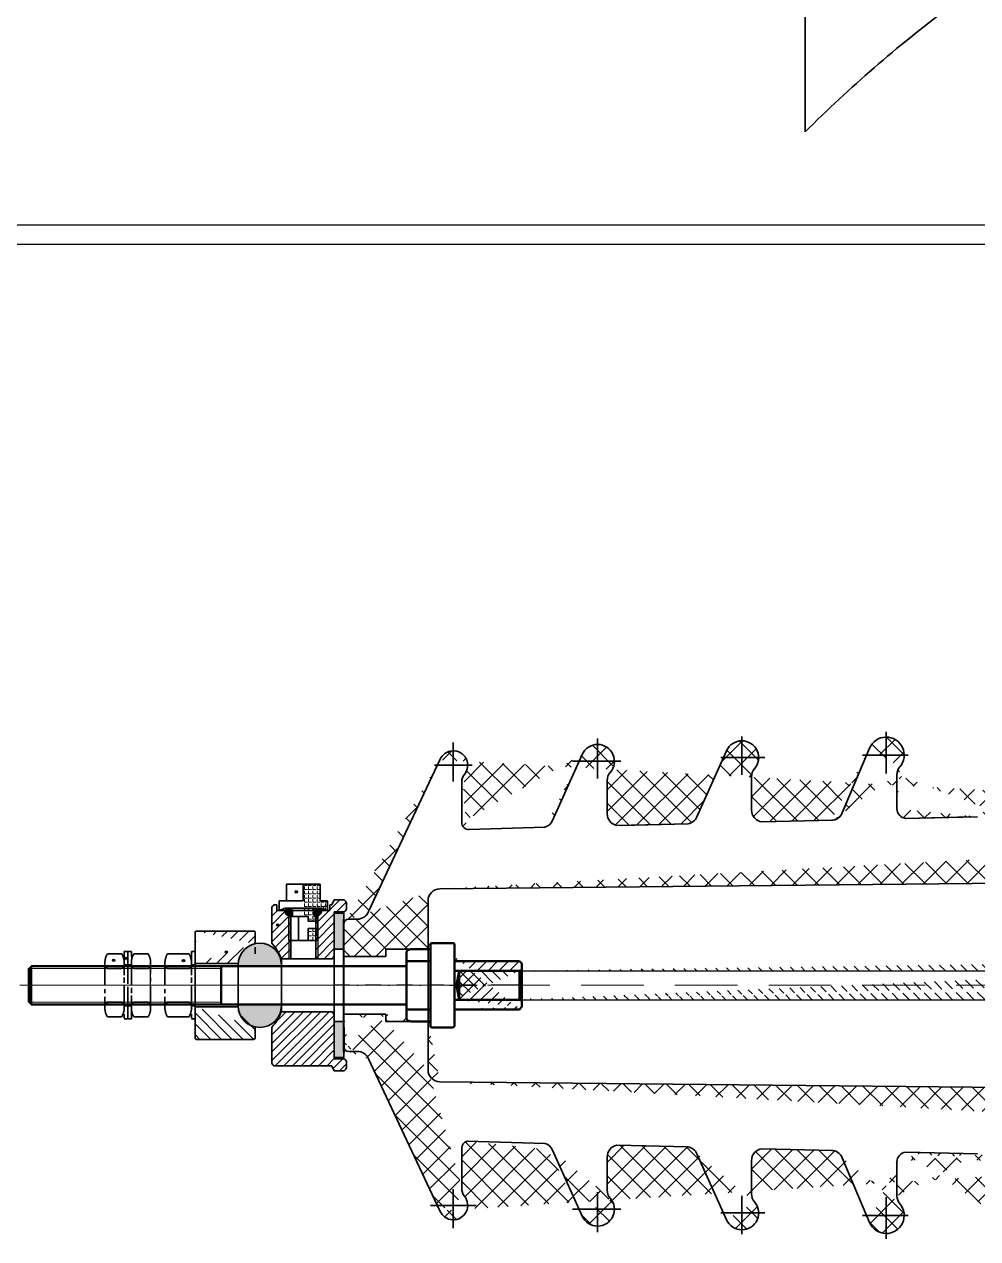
# Model space of a CAD drawing. Header units: millimetres. Extents: x 36873 to 51119, y -3533 to 6541.
# Drawn here: x 39664 to 40061, y -75 to 430 of the extents above; entities that cross this region are included whole.
import ezdxf

# ---------------------------------------------------------------- set-up
doc = ezdxf.new("R2010")
doc.units = ezdxf.units.MM
doc.header["$LTSCALE"] = 13
for name, pattern in [('ACAD_ISO10W100', [18, 12, -3, 0, -3]), ('CENTER', [50.800000000000004, 31.75, -6.35, 6.35, -6.35]), ('CENTER2', [1.125, 0.75, -0.125, 0.125, -0.125]), ('DASHDOT', [1, 0.5, -0.25, 0, -0.25]), ('EB_DASHDOT', [39, 30, -3, 3, -3]), ('JIS_02_2.0', [3, 2, -1])]:
    doc.linetypes.add(name, pattern=pattern)
doc.layers.get('0').update_dxf_attribs({"color": 1, "linetype": 'CENTER'})
for name, color, linetype, lineweight in [('CAXA0', 7, 'Continuous', 70), ('CAXA1', 1, 'EB_DASHDOT', 25), ('标注、文本', 3, 'Continuous', 25), ('轮廓线', 7, 'Continuous', 35)]:
    doc.layers.add(name, color=color, linetype=linetype, lineweight=lineweight)
doc.layers.add('细实线', color=2, linetype='Continuous')
pattern_1 = [(360, (-962.6897882939957, -4.914620819188713), (4.276973004549022e-16, 1.74625), [1.27, -0.47625]), (90, (-962.6897882939957, -4.914620819188713), (-1.74625, 5.346207427230185e-16), [1.27, -0.47625])]

# ---------------------------------------------------------------- blocks, each defined once
blk = doc.blocks.new('A$Cd29922e4')
h = blk.add_hatch()
h.set_pattern_fill('ANSI37', color=256, scale=2, angle=180, style=0)
h.set_pattern_definition([(135, (372.8419610083802, -528.7037173170247), (4.490128060534576, 4.490128060534577), []), (44.99999999999999, (372.8419610083802, -528.7037173170247), (4.490128060534577, -4.490128060534576), [])])
edge = h.paths.add_edge_path()
edge.add_arc((108.9999999993306, 66.99999999950523), 3.000000000495675, 360, 90, ccw=False)
edge.add_line((111.9999999998254, 45.00000000000728), (111.9999999998254, 66.99999941550777))
edge.add_line((111.9999999998254, 45.00000000000728), (-368.1030708770049, 40.1009676107933))
edge.add_line((89.08333333316114, 65.11807300402143), (90.83834589602338, 67.7638539920008))
edge.add_arc((95.00501256274583, 64.9999999998472), 5.000000000160123, 90.00000000046379, 146.4426902365544, ccw=False)
edge.add_line((95.00501256270945, 70.00000000000728), (108.9999999995343, 70.00000000000728))
edge.add_arc((86.99999999982538, 66.50000000000728), 2.500000000000902, 231.3178277013438, 326.44269805556496, ccw=False)
edge.add_line((80.56249999982538, 68.4515618745063), (85.43749999982538, 64.54843812550826))
edge.add_arc((78.99999999982538, 66.5), 2.500000000000293, 51.31780691419817, 133.6901342143469, ccw=False)
edge.add_line((77.43749999982538, 68.4515618745063), (72.56249947501055, 64.5484377053217))
edge.add_arc((70.99999999982538, 66.50000000000728), 2.500000000000998, 231.3178155774696, 308.6821696936479, ccw=False)
edge.add_line((64.56249999982538, 68.4515618745063), (69.43749999982538, 64.54843812550826))
edge.add_arc((62.99999999982538, 66.5), 2.500000000000068, 51.3178045228546, 128.6822006270677, ccw=False)
edge.add_line((61.43749999982538, 68.4515618745063), (56.56249999982538, 64.54843812550826))
edge.add_arc((54.99999999982538, 66.50000000000728), 2.50000000000118, 231.3177987671374, 308.68217819373933, ccw=False)
edge.add_line((53.43749999982538, 64.54843812550826), (48.56249999982538, 68.4515618745063))
edge.add_arc((46.99999999982538, 66.5), 2.499999999999596, 51.317827187464616, 128.6821923788103, ccw=False)
edge.add_line((45.43749999982538, 68.4515618745063), (40.56249999982538, 64.54843812550826))
edge.add_arc((38.99999999982538, 66.50000000000728), 2.49999999999991, 224.760279210827, 308.68217229866116, ccw=False)
edge.add_line((-8.000000000174623, 69.00000000000728), (31.33333333306655, 69.00000000000728))
edge.add_arc((31.33333333298651, 64.999999999578), 4.00000000042337, 44.76027010717269, 89.99999999874291, ccw=False)
edge.add_line((34.17357001951314, 67.81656804737577), (37.22485207083082, 64.73964497041743))
edge.add_line((-8.000000000174623, 81.45205632918078), (-8.000000000349246, 69))
edge.add_line((-8.000000000174623, 81.45205632918078), (-8.000000000174623, 86))
edge.add_line((-8.000000000174623, 91.99999999990541), (-8.000000000174623, 86))
edge.add_arc((-11.00000000026921, 91.99999999990541), 3.000000000095042, 360, 89.99999999999568, ccw=False)
edge.add_line((-29.00000000009459, 95), (-11.00000000023283, 95))
edge.add_arc((-29.00000000003638, 89.99999999986903), 5.000000000136851, 90, 167.8208770892667, ccw=False)
edge.add_line((-37.14853149677947, 72.94515681214398), (-33.8874641534203, 91.05484318763774))
edge.add_arc((-42.17972236836067, 74.17805608685012), 5.180050405943753, 271.58994424853506, 346.23093284008587, ccw=False)
edge.add_line((-113.0000000003783, 69.00000000000728), (-42.03599564990145, 69.00000000000728))
edge.add_arc((-113.0000000003783, 73.99999999979627), 4.999999999791271, 180.0000000000026, 270.0000000000026, ccw=False)
edge.add_line((-118.0000000001819, 89.37598063427868), (-118.0000000001746, 73.99999999988358))
edge.add_arc((-113.0000515575884, 89.37598063427868), 4.999948442593222, 139.4638227851925, 180.0000000000026, ccw=False)
edge.add_line((-139.7957468163877, 73.20267940871418), (-129.4446158590144, 100.3323683682029))
edge.add_arc((-122.5000000001746, 97.50000000000728), 7.500000000000067, 319.4642321098128, 157.8118607061672, ccw=False)
edge.add_line((-144.5504516776273, 70.09248675586423), (-174.3833864194457, 69.41541533952113))
edge.add_arc((-174.0000000004366, 73.39699980448495), 3.99999999973702, 179.9999999984106, 264.4999509443993, ccw=False)
edge.add_arc((-144.425490721711, 75.09092498729296), 4.999999999393671, 271.4320961854412, 337.81186070601115, ccw=False)
edge.add_line((-178.0000000001746, 87.5592156095081), (-178.0000000001746, 73.39699980459409))
edge.add_arc((-182.5000000001746, 95.68325000000186), 7.499999999999829, 319.46421187198115, 157.167756107877, ccw=False)
edge.add_arc((-173.0000210687285, 87.55921937546373), 4.999978931444957, 139.4640446053953, 180, ccw=False)
edge.add_line((-200.7463914262626, 71.67327528136957), (-189.412336949259, 98.59350736015767))
edge.add_arc((-205.3546160597471, 73.61344685531367), 5.000000000862137, 271.4320961931809, 337.1677561058844, ccw=False)
edge.add_line((-204.6906272462074, 68.65773431885464), (-234.1387565033874, 67.92153108742787))
edge.add_arc((-233.5000000006548, 72.88056225544278), 4.999999999515637, 179.9999999952606, 262.6603321712033, ccw=False)
edge.add_line((-238.5000000001746, 86.7167356548598), (-238.5000000001746, 72.88056225585751))
edge.add_arc((-233.4999466828594, 86.71672591484094), 5.000053317320408, 138.5907726241326, 180.0000000000052, ccw=False)
edge.add_arc((-242.5000000001746, 94.65400000000227), 7.000000000000072, 318.5903406056826, 155.852479386405, ccw=False)
edge.add_line((-261.2114113476127, 70.02827799017541), (-248.8874663835741, 97.51761191520927))
edge.add_arc((-265.7738873355047, 72.07371507222706), 4.999999999672008, 280.2038601967376, 335.8524793876146, ccw=False)
edge.add_line((-264.8881090195428, 67.15279727451707), (-294.5434949079281, 66.46141262730816))
edge.add_arc((-293.5000000004366, 71.35131225566147), 4.999999999733157, 179.9999999987103, 257.9538798664129, ccw=False)
edge.add_line((-298.5000000001746, 85.1875071869581), (-298.5000000001746, 71.35131225577788))
edge.add_arc((-293.5000569417025, 85.18751758877625), 4.999943058478721, 138.589956319164, 180.0000000000052, ccw=False)
edge.add_arc((-302.5000000001746, 93.12475000000268), 7.000000000000118, 318.5904177113951, 155.8524756330329, ccw=False)
edge.add_line((-324.4873537145468, 65.71281615714543), (-356.8035870767344, 64.86056578402349))
edge.add_arc((-325.7738873356284, 70.54446507238026), 4.999999999830101, 284.9103125016581, 335.85247938770726, ccw=False)
edge.add_line((-321.2114113475764, 68.49902799026313), (-308.8874663835741, 95.98836191520968))
edge.add_arc((-355.9999999999491, 67.75093735379778), 3.00000000022367, 180.0000000018021, 254.4628957389213, ccw=False)
edge.add_line((-359.0000000001746, 84.51786380726844), (-359.0000000001673, 67.7509373537032))
edge.add_arc((-353.9999548372944, 84.51786380726844), 5.000045162880497, 140.599746637447, 180, ccw=False)
edge.add_arc((-362.5000000001746, 91.50000000000728), 6.000000000000021, 320.5993977220698, 158.169750816829, ccw=False)
edge.add_line((-408.0000000001746, 25.49999999996362), (-408.0000000001746, 12))
edge.add_line((-408.0000000001746, 12), (-390.5000000001746, 12))
edge.add_line((-390.5000000001746, 12), (-390.5000000001746, 15))
edge.add_line((-390.5000000001746, 15), (-373.0000000001746, 15))
edge.add_line((-373.0000000001746, 15), (-373.0000000001892, 35.10203008430108))
edge.add_arc((-368.0000000002474, 35.10203008430108), 4.999999999936335, 91.1811889123818, 180.0000000000027, ccw=False)
edge.add_arc((-406.0000000001455, 25.49999999997817), 2.000000000029104, 90.00000000021498, 180.0000000002345, ccw=False)
edge.add_line((-406.0000000001528, 27.5), (-402.3833299475154, 27.5))
edge.add_arc((-402.3833299480393, 32.50000000072032), 5.000000000720098, 270.0000000060448, 338.1697508137588, ccw=False)
edge.add_line((-397.7418817742509, 30.64071012090426), (-368.069737808044, 93.731147855171))
at = {"lineweight": 20}
h = blk.add_hatch(dxfattribs=at)
h.set_pattern_fill('ANGLE', color=256, scale=0.25, angle=-1.272221872585407e-14, style=0)
h.set_pattern_definition(pattern_1)
h.paths.add_polyline_path([(-424.8732092636637, 42.10664204323257), (-424.8732092636637, 35.10664204323257), (-417.8732092636637, 35.10664204323257), (-417.8732092636637, 42.10664204323257)])
h.paths.add_polyline_path([(-424.8732092636637, 35.10664204323257), (-414.8732092636637, 35.10664204323257), (-414.8732092636637, 31.10664204323257), (-417.3732092636637, 32.10664204323257), (-424.8732092636637, 32.10664204323257)])
h.paths.add_polyline_path([(-422.8732092636637, 23.60664204323257), (-422.8732092636637, 18.60664204323257), (-418.8732092636637, 18.60664204323257), (-418.8732092636637, 23.60664204323257)])
h.paths.add_polyline_path([(-424.8732092636637, 31.1040246929042), (-420.3732092636637, 31.10664204323257), (-420.3732092636637, 28.60664204323257), (-418.8732092636637, 28.60664204323257), (-418.8732092636637, 26.60664204323257), (-422.8732092636637, 26.60664204323257), (-422.8732092636637, 28.60664204323257), (-424.872503900544, 28.60664204323257)])
h = blk.add_hatch(dxfattribs=at)
h.set_pattern_fill('ANSI31', color=256, scale=0.8, angle=-1.272221872585407e-14, style=0)
h.set_pattern_definition([(44.99999999999999, (-583.6935239630329, -17.09015964551509), (-1.79605122421383, 1.796051224213831), [])])
h.paths.add_polyline_path([(-436.7732187318106, 33.50663818150497), (-437.5985939733437, 33.03143634231674), (-437.9731997955241, 32.36191478972614), (-437.9731959751152, 18.57043571899703), (-437.9731956804317, 17.5066386186445), (-436.2207347587173, 15.32558477803104), (-434.9620203282539, 13.38185243107728), (-434.2754478264833, 12.18131223055389), (-433.9731903704305, 11.0066386186445), (-430.0784109068045, 11.00663916373014), (-430.073209264403, 31.10663918340288), (-436.7732187318106, 31.10664204323984)])
h.paths.add_polyline_path([(-407.9501653121915, 35.50664472351491), (-406.9732540323603, 34.36192135372403), (-406.9732540323603, 31.65136227361654), (-407.9501653121988, 30.50663890382566), (-411.9732175147874, 30.50664158410655), (-411.9839960542522, 12.24664158410451), (-412.7839960542551, 11.00664158410655), (-419.6780611523282, 11.00664061927091), (-419.673209263914, 31.10664101934526), (-419.1732187318121, 31.10664204323984), (-419.1732187318121, 33.50664204323402), (-412.9731997955241, 33.50664042955032), (-411.9732187318077, 35.50664204323402)])
h = blk.add_hatch(color=256)
edge = h.paths.add_edge_path()
edge.add_arc((-427.781128819639, 38.86016140624997), 0.5, 0, 360)
h = blk.add_hatch()
h.set_pattern_fill('ANSI31', color=256, angle=90, style=0)
h.set_pattern_definition([(135, (1010.510684268498, -861.9517047508853), (-2.245064030267288, -2.245064030267288), [])])
edge = h.paths.add_edge_path()
edge.add_line((-335.0000000001746, 6.002798393899866), (137.6239704271939, 6.002798393899866))
edge.add_line((-335.0000000001746, -6.00279839389259), (-362.0000000001746, -5.99878412119142))
edge.add_line((-335.0000000001746, 5.997052929335041), (-362.0000000001746, 6.001215878801304))
edge.add_line((-360.0000000001746, 6.000907512177946), (-360.0000000001746, -5.999081474728882))
edge.add_line((157.1464565444039, 1.668020826808061), (157.1464565444039, 13.67361761460779))
edge.add_arc((138.8606502945186, 15.05393203334097), 9.135228363496044, 262.2197057131212, 1.424888497295656e-12)
edge.add_line((-335.0000000001746, -6.00279839389259), (137.6239704271939, -6.00279839389259))
edge.add_arc((139.1603835012793, 12.86574462735007), 18.93099260152124, 265.34483414042, 3.562221243239139e-13)
edge = h.paths.add_edge_path()
edge.add_line((147.99587865801, 15.05393203334097), (147.99587865801, 37.0250409955479))
edge.add_line((147.99587865801, 37.0250409955479), (158.0913761027987, 37.0250409955479))
edge.add_line((158.091376102806, 12.86574462735007), (158.091376102806, 37.02504099554062))
at = {"lineweight": 35}
h = blk.add_hatch(dxfattribs=at)
h.set_pattern_fill('ANGLE', color=256, scale=0.1, angle=-1.272221872585407e-14, style=0)
h.set_pattern_definition([(360, (-962.2942590111561, 28.91243535046669), (1.710789201819609e-16, 0.6985000000000001), [0.508, -0.1905]), (90, (-962.2942590111561, 28.91243535046669), (-0.6985000000000001, 2.138482970892074e-16), [0.508, -0.1905])])
edge = h.paths.add_edge_path()
edge.add_arc((-430.8732092636637, 30.60664204323257), 1.5, 0, 360)
edge = h.paths.add_edge_path()
edge.add_arc((-418.8732092636637, 30.60664204323257), 1.5, 0, 360)
h = blk.add_hatch(dxfattribs=at)
h.set_pattern_fill('ANGLE', color=256, scale=0.25, angle=-1.272221872585407e-14, style=0)
h.set_pattern_definition(pattern_1)
h.paths.add_polyline_path([(-424.8732092636637, 32.10664204323257), (-424.8732092636637, 31.10664204323257), (-420.3732092636637, 31.10664204323257), (-420.3732092636637, 32.10664204323257)])
h = blk.add_hatch(color=256)
edge = h.paths.add_edge_path()
edge.add_arc((-418.7572905865527, 30.78933108092315), 0.5, 0, 360)
h = blk.add_hatch(color=256)
edge = h.paths.add_edge_path()
edge.add_arc((-435.5485293077363, 25.07044767176558), 0.5, 0, 360)
for points in [[(-411.9732091604892, 15.00046790995839), (-411.9732091604892, 30.00145074721513), (-408.0299949506298, 30.00145074721513), (-407.9532091604924, 15.00046790995839)], [(-373.0000000001746, -17.00294707066496), (-373.0000000001746, 17.00294707066496), (-372.0000000001746, 17.00294707067223), (-372.0000000001746, -17.00294707066496)], [(-411.9732091604892, -14.99953209004161), (-411.9732091604892, -30.00051492729835), (-408.0299949506298, -30.00051492729835), (-407.9532091604924, -14.99953209004161)]]:
    blk.add_hatch(color=256).paths.add_polyline_path(points)
h = blk.add_hatch()
h.set_pattern_fill('ANSI31', color=256, angle=90, style=0)
h.set_pattern_definition([(225, (60.62142617854988, -95.17931598090217), (-2.245064030267288, 2.245064030267288), [])])
edge = h.paths.add_edge_path()
edge.add_line((-445.5200739451975, 22.5066401011718), (-469.258927448398, 22.5066401011718))
edge.add_arc((-445.4866658826577, 21.90947491531551), 0.5980989532218576, 356.79795837673083, 93.2020416232561, ccw=False)
edge.add_line((-444.8895006968014, 17.50664010137552), (-444.8895006968014, 21.87606685277569))
edge.add_line((-445.1024240961706, 17.25114487529936), (-444.8895006968014, 17.50664010137552))
edge.add_arc((-442.9731903704305, 8.506640101375524), 9.013878188660035, 103.68486661578402, 176.820169880135, ccw=False)
edge.add_line((-469.8895006968014, 9.006640101375524), (-451.9731903704305, 9.006640101375524))
edge.add_arc((-469.2923355109378, 21.90947491531551), 0.598098953221838, 86.79795837674362, 183.2020416232707, ccw=False)
edge.add_line((-469.8895006968014, 21.87606685277569), (-469.8895006968014, 9.006640101375524))
h = blk.add_hatch(color=256)
edge = h.paths.add_edge_path()
edge.add_arc((-442.9731903704305, 8.493482206635235), 9.013157894736844, 356.9036846020438, 183.0963153979562)
edge.add_line((-451.9731903704305, 8.006640101375524), (-433.9731903704305, 8.006640101375524))
h = blk.add_hatch(color=256)
edge = h.paths.add_edge_path()
edge.add_arc((-503.7461848561288, 10.42247545329883), 0.5, 0, 360)
h = blk.add_hatch(color=256)
edge = h.paths.add_edge_path()
edge.add_arc((-498.4880211483178, 11.21186142852821), 0.5, 0, 360)
h = blk.add_hatch(color=256)
edge = h.paths.add_edge_path()
edge.add_arc((-474.6983591305543, 10.28280176506087), 0.5, 0, 360)
h = blk.add_hatch(color=256)
edge = h.paths.add_edge_path()
edge.add_arc((-456.9359811540635, 13.80751462571789), 0.5, 0, 360)
h = blk.add_hatch()
h.set_pattern_fill('ANSI31', color=256, angle=-1.272221872585407e-14, style=0)
h.set_pattern_definition([(44.99999999999999, (-568.1233094708005, -72.03119710028841), (-2.245064030267288, 2.245064030267289), [])])
edge = h.paths.add_edge_path()
edge.add_line((-362.0007370542444, 9.997052929335041), (-335.0014741083141, 9.997052929335041))
edge.add_line((-335.0014741083141, 9.997052929335041), (-334.0000000001746, 8.997052929335041))
edge.add_line((-334.0000000001746, 6.497052929335041), (-334.0000000001746, 8.997052929335041))
edge.add_line((-335.0000000001746, 5.997052929335041), (-362.0000000001746, 6.001215878801304))
edge.add_line((-360.0000000001746, 6.000907512177946), (-361.1654600890979, -0.002947070664959028))
edge.add_line((-361.1654600890979, -0.002947070664959028), (-360.0000000001746, -5.999081474728882))
edge.add_line((-335.0000000001746, -6.00279839389259), (-362.0000000001746, -5.998784121198696))
edge.add_line((-334.0000000001746, -8.988947070662107), (-334.0000000001746, -6.502947070664959))
edge.add_line((-335.0014741083141, -10.00292644767615), (-334.0000000001746, -8.988947070662107))
edge.add_line((-362.0007370542444, -10.00292644767615), (-335.0014741083141, -10.00292644767615))
edge.add_line((-362.000644922482, 11.99705292933504), (-362.0000921324026, -12.00292644767615))
h = blk.add_hatch()
h.set_pattern_fill('ANSI31', color=256, angle=90, style=0)
h.set_pattern_definition([(135, (60.62142617854988, 95.19259618365322), (-2.245064030267288, -2.245064030267288), [])])
edge = h.paths.add_edge_path()
edge.add_line((-445.5200739451975, -22.49335989842803), (-469.258927448398, -22.49335989842803))
edge.add_arc((-445.4866658826577, -21.89619471256447), 0.5980989532218576, 266.7979583768639, 3.202041623149345)
edge.add_line((-444.8895006968014, -17.49335989862448), (-444.8895006968014, -21.86278665002465))
edge.add_line((-445.1024240961706, -17.23786467254831), (-444.8895006968014, -17.49335989862448))
edge.add_arc((-442.9731903704305, -8.493359898624476), 9.013878188660035, 183.1798301198642, 256.3151333842653)
edge.add_line((-469.8895006968014, -8.993359898624476), (-451.9731903704305, -8.993359898624476))
edge.add_arc((-469.2923355109378, -21.89619471256447), 0.598098953221838, 176.797958376853, 273.2020416231384)
edge.add_line((-469.8895006968014, -21.86278665002465), (-469.8895006968014, -8.993359898624476))
h = blk.add_hatch(color=256)
edge = h.paths.add_edge_path()
edge.add_arc((-442.9731903704305, -8.480202003884187), 9.013157894736818, 176.9036846020436, 3.0963153979564026, ccw=False)
edge.add_line((-451.9731903704305, -7.993359898624476), (-433.9731903704305, -7.993359898624476))
at = {"lineweight": 20}
h = blk.add_hatch(dxfattribs=at)
h.set_pattern_fill('ANSI31', color=256, scale=0.8, angle=-1.272221872585407e-14, style=0)
h.set_pattern_definition([(44.99999999999999, (-578.4528497593055, -7.304025007382734), (-1.79605122421383, 1.796051224213831), [])])
h.paths.add_polyline_path([(-433.9731903704305, -10.99335841589345), (-434.1656926877913, -11.93563287552388), (-435.0343610551572, -13.48885127255926), (-436.360226753779, -15.4075326751481), (-437.9731859849999, -17.49335841589345), (-437.9731818699001, -32.34863458697509), (-437.598576047727, -33.01815613956569), (-436.9962705900689, -33.49335795676598), (-412.9731997955241, -33.4933602308738), (-411.973200806191, -35.49336184048298), (-407.9501421313398, -35.49336184048298), (-406.9732366137541, -34.3486562284379), (-406.9840313548048, -31.45165382957202), (-407.9501473865748, -30.50663890381838), (-411.973200806191, -30.50664158409927), (-411.9839960542522, -12.23335841589869), (-412.7839960542551, -10.99335841589345)])
h = blk.add_hatch()
h.set_pattern_fill('ANSI37', color=256, scale=2, angle=180, style=0)
h.set_pattern_definition([(225, (372.8419610083802, 528.703717317032), (4.490128060534576, -4.490128060534577), []), (315, (372.8419610083802, 528.703717317032), (4.490128060534577, 4.490128060534576), [])])
edge = h.paths.add_edge_path()
edge.add_arc((108.9999999993306, -66.99999999949796), 3.000000000495561, 270, 0)
edge.add_line((111.9999999998254, -45), (111.9999999998254, -66.9999994155005))
edge.add_line((111.9999999998254, -45), (-368.1030708770049, -40.10096761078603))
edge.add_line((95.00501256270945, -70), (108.9999999995343, -70))
edge.add_arc((95.00501256274583, -64.99999999983993), 5.000000000159759, 213.5573097633186, 269.999999999583)
edge.add_line((89.08333333316114, -65.11807300401415), (90.83834589605976, -67.7638539919717))
edge.add_arc((86.99999999982538, -66.5), 2.500000000000524, 33.55730194459374, 128.6821722986595)
edge.add_line((80.56249999982538, -68.45156187449902), (85.43749999982538, -64.54843812550098))
edge.add_arc((78.99999999982538, -66.49999999999272), 2.500000000000203, 226.3098657856142, 308.6821930859256)
edge.add_line((77.43749999982538, -68.45156187449902), (72.56249947501783, -64.54843770530715))
edge.add_arc((70.99999999982538, -66.5), 2.500000000000732, 51.317830306426, 128.6821844223374)
edge.add_line((64.56249999982538, -68.45156187449902), (69.43749999982538, -64.54843812550098))
edge.add_arc((62.99999999982538, -66.5), 2.500000000000015, 231.3177993729462, 308.6821954768452)
edge.add_line((61.43749999982538, -68.45156187449902), (56.56249999982538, -64.54843812550098))
edge.add_arc((54.99999999982538, -66.5), 2.500000000001073, 51.31782180615646, 128.6822012332231)
edge.add_line((53.43749999982538, -64.54843812550098), (48.56249999982538, -68.45156187449902))
edge.add_arc((46.99999999982538, -66.5), 2.499999999999791, 231.3178076211581, 308.6821728123783)
edge.add_line((45.43749999982538, -68.45156187449902), (40.56249999982538, -64.5484381254937))
edge.add_arc((38.99999999982538, -66.5), 2.499999999999945, 51.31782770134048, 135.2397207889556)
edge.add_line((34.17357001951314, -67.81656804736849), (37.2248520708381, -64.73964497041015))
edge.add_arc((31.33333333307382, -64.9999999996362), 4.000000000359478, 270, 315.2397298915791)
edge.add_line((-8.000000000174623, -69), (31.33333333307382, -69))
edge.add_line((-8.000000000174623, -86), (-8.000000000174623, -69))
edge.add_line((-8.000000000174623, -83.48896388537833), (-8.000000000174623, -86))
edge.add_line((-8.000000000174623, -91.99999999989814), (-8.000000000174623, -69))
edge.add_arc((-11.00000000026921, -91.99999999989814), 3.000000000095156, 270, 0)
edge.add_line((-29.00000000009459, -95), (-11.00000000022555, -95))
edge.add_arc((-29.00000000003638, -89.99999999986176), 5.000000000136279, 192.1791229106907, 270)
edge.add_line((-37.14853149679402, -72.9451568121367), (-33.88746415341302, -91.05484318763047))
edge.add_arc((-42.03599564983597, -73.99999999979627), 4.99999999979759, 12.17912291028325, 90.00000000083378)
edge.add_line((-113.0000000003783, -69), (-42.03599564990145, -69))
edge.add_arc((-113.0000000003783, -73.999999999789), 4.999999999791157, 90, 180)
edge.add_line((-118.0000000001819, -89.3759806342714), (-118.0000000001746, -73.99999999987631))
edge.add_arc((-113.0000515575884, -89.3759806342714), 4.999948442592824, 180, 220.5361772148302)
edge.add_arc((-122.5000000001746, -97.5), 7.500000000000067, 202.1881392939041, 40.5357678901626)
edge.add_line((-139.7957468163877, -73.2026794087069), (-129.4446158590144, -100.3323683681956))
edge.add_arc((-174.0000000004366, -73.39699980447767), 3.999999999736918, 95.50004905556155, 180.0000000016674)
edge.add_line((-144.5504516776273, -70.09248675585695), (-174.383386419453, -69.41541533951386))
edge.add_arc((-144.425490721711, -75.09092498728569), 4.999999999393522, 22.18813929390403, 88.56790381459679)
edge.add_line((-178.0000000001746, -87.55921560950082), (-178.0000000001746, -73.39699980458681))
edge.add_arc((-182.5000000001746, -95.68324999999459), 7.500000000000038, 202.8322438921974, 40.53578812802802)
edge.add_arc((-173.0000210687285, -87.55921937545645), 4.999978931445185, 180, 220.5359553945977)
edge.add_line((-200.7463914262626, -71.6732752813623), (-189.412336949259, -98.5935073601504))
edge.add_arc((-205.3546160597471, -73.61344685530639), 5.000000000862153, 22.83224389410583, 88.56790380667329)
edge.add_line((-204.6906272462074, -68.65773431884736), (-234.1387565033874, -67.92153108741331))
edge.add_arc((-233.5000000006548, -72.8805622554355), 4.99999999951575, 97.33966782860209, 180.0000000045858)
edge.add_line((-238.5000000001746, -86.71673565485253), (-238.5000000001746, -72.88056225585024))
edge.add_arc((-233.4999466828594, -86.71672591483366), 5.00005331732109, 180, 221.4092273759349)
edge.add_arc((-242.5000000001746, -94.653999999995), 7.000000000000004, 204.1475206138527, 41.4096593939597)
edge.add_line((-261.2114113476127, -70.02827799016814), (-248.8874663835741, -97.517611915202))
edge.add_arc((-265.7738873355047, -72.07371507221978), 4.999999999671812, 24.14752061258865, 79.7961398030685)
edge.add_line((-264.8881090195428, -67.1527972745098), (-294.5434949079281, -66.46141262730089))
edge.add_arc((-293.5000000004366, -71.3513122556542), 4.999999999733109, 102.046120133482, 180.0000000012505)
edge.add_line((-298.5000000001746, -85.18750718695082), (-298.5000000001746, -71.35131225577061))
edge.add_arc((-293.5000569417025, -85.18751758876897), 4.999943058478152, 180, 221.4100436809452)
edge.add_arc((-302.5000000001746, -93.1247499999954), 7.000000000000176, 204.1475243670095, 41.40958228853824)
edge.add_line((-321.2114113475764, -68.49902799025585), (-308.8874663835741, -95.9883619152024))
edge.add_line((-324.4873537145468, -65.71281615713815), (-356.8035870767417, -64.86056578401622))
edge.add_arc((-325.7738873356284, -70.54446507237299), 4.999999999829535, 24.14752061227529, 75.08968749822996)
edge.add_arc((-355.9999999999491, -67.7509373537905), 3.000000000223841, 105.5371042610034, 179.999999998333)
edge.add_line((-359.0000000001746, -84.51786380726116), (-359.0000000001746, -67.75093735369592))
edge.add_arc((-353.9999548372944, -84.51786380726116), 5.000045162880269, 180, 219.4002533622885)
edge.add_arc((-362.5000000001746, -91.5), 6.000000000000063, 201.8302491834656, 39.4006022776392)
edge.add_arc((-368.0000000002474, -35.1020300842938), 4.999999999935312, 180, 268.8188110875736)
edge.add_line((-373.0000000001746, -15), (-373.0000000001892, -35.1020300842938))
edge.add_line((-390.5000000001746, -15), (-373.0000000001746, -15))
edge.add_line((-390.5000000001746, -12), (-390.5000000001746, -15))
edge.add_line((-408.0000000001746, -12), (-390.5000000001746, -12))
edge.add_line((-408.0000000001746, -25.49999999995634), (-408.0000000001746, -12))
edge.add_line((-406.0000000001528, -27.5), (-402.3833299475154, -27.5))
edge.add_arc((-406.000000000131, -25.49999999995634), 2.000000000036835, 180, 270)
edge.add_arc((-402.3833299480393, -32.50000000071304), 5.000000000719972, 21.83024918604946, 89.99999999374688)
edge.add_line((-397.7418817742509, -30.64071012089698), (-368.0697378080367, -93.73114785516373))
at = {"lineweight": 35}
for p, q in [((-417.8732092636637, 42.10664204323257), (-431.8732092636637, 42.10664204323257)), ((-431.8732092636637, 42.10664204323257), (-431.8732092636637, 35.10664204323257)), ((-424.8732092636637, 42.10664204323257), (-424.8732092636637, 35.10664204323257)), ((-424.8732092636637, 42.10664204323257), (-417.8732092636637, 42.10664204323257)), ((-417.8732092636637, 35.10664204323257), (-417.8732092636637, 42.10664204323257)), ((-411.9732187318077, 35.50664204323402), (-412.9731997955241, 33.50664042955032)), ((-407.9501653121915, 35.50664472351491), (-411.9732187318077, 35.50664204323402)), ((-437.9731956804317, 17.5066386186445), (-437.9731997955241, 32.36191478972614)), ((-436.9962885156856, 33.50663815951702), (-436.7732187318106, 33.50664204323402)), ((-436.9962885156856, 33.50663815951702), (-435.8732092636637, 33.50663815951702)), ((-435.8732092636637, 33.50663815951702), (-435.8732092636637, 31.10663815951557)), ((-435.8732092636637, 31.10663815951557), (-413.8732092636637, 31.10664204323257)), ((-424.8732092636637, 35.10664204323257), (-434.8732092636637, 35.10664204323257)), ((-434.8732092636637, 35.10664204323257), (-434.8732092636637, 31.10664204323257)), ((-432.3732092636637, 32.10664204323257), (-434.8732092636637, 31.10664204323257)), ((-432.3732092636637, 32.10664204323257), (-424.8732092636637, 32.10664204323257)), ((-424.8732092636637, 31.10664204323257), (-432.3732092636637, 31.10664204323257)), ((-431.8732092636637, 35.10664204323257), (-424.8732092636637, 35.10664204323257)), ((-418.8732092636637, 32.10664204323257), (-430.8732092636637, 32.10664204323257)), ((-430.0732092636681, 31.10664204323257), (-430.0784109068045, 11.00663916373014)), ((-429.6732092636666, 31.10664204323257), (-428.8732092636637, 31.10664204323257)), ((-429.3732092636637, 28.60664204323257), (-429.3732092636637, 31.10664204323257)), ((-420.0732092636681, 31.10664204323257), (-420.8732092636637, 31.10664204323257)), ((-420.3732092636637, 28.60664204323257), (-420.3732092636637, 32.10664204323257)), ((-417.3732092636637, 32.10664204323257), (-420.3732092636637, 32.10664204323257)), ((-419.6732092636666, 31.10664204323257), (-419.6780611523282, 11.00664061927091)), ((-414.8732092636637, 35.10664204323257), (-417.8732092636637, 35.10664204323257)), ((-417.3732092636637, 32.10664204323257), (-414.8732092636637, 31.10664204323257)), ((-414.8732092636637, 31.10664204323257), (-414.8732092636637, 35.10664204323257)), ((-414.8732092636637, 31.10664204323257), (-413.8732092636637, 31.10664204323257)), ((-413.8732092636637, 31.1066408980405), (-413.8732092636637, 33.50664089804195)), ((-413.8732092636637, 33.50664089804195), (-412.9731997955241, 33.50664042955032)), ((-407.9501653121915, 30.50663890382566), (-411.9732187318077, 30.50664158410655)), ((-411.973200806191, -30.50664158409927), (-411.9732175147874, 30.50664158410655)), ((-406.9732540323603, 31.65136227361654), (-406.9732540323603, 34.36192135372403)), ((-430.8732092636637, 18.60664204323257), (-430.8732092636637, 28.60664204323257)), ((-430.8732092636637, 18.60664204323257), (-430.8732092636637, 28.60664204323257)), ((-430.8732092636637, 28.60664204323257), (-422.8732092636637, 28.60664204323257)), ((-426.8732092636637, 18.60664204323257), (-426.8732092636637, 28.60664204323257)), ((-422.8732092636637, 28.60664204323257), (-422.8732092636637, 26.60664204323257)), ((-418.8732092636637, 26.60664204323257), (-422.8732092636637, 26.60664204323257)), ((-420.3732092636637, 28.60664204323257), (-418.8732092636637, 28.60664204323257)), ((-418.8732092636637, 18.60664204323257), (-418.8732092636637, 28.60664204323257)), ((-418.8732092636637, 28.60664204323257), (-418.8732092636637, 26.60664204323257)), ((-407.950155740873, 30.00051224702474), (-411.9732091604892, 30.00051492730563)), ((-411.9732091604892, 30.00051492730563), (-411.9732091604892, -30.00051492729835)), ((-407.9700050497122, 30.00051492730563), (-411.9732091604892, 30.00051492730563)), ((-408.0299949506298, -30.00051492729835), (-407.9700050497122, 30.00051492730563)), ((-408.0000000001746, 25.5), (-408.0000000001746, 0)), ((-469.8895006968014, 0.006640101375523955), (-469.8895006968014, 21.87606685277569)), ((-445.5200739451975, 22.5066401011718), (-469.258927448398, 22.5066401011718)), ((-444.8895006968014, 17.50664010137552), (-444.8895006968014, 21.87606685277569)), ((-422.8732092636637, 18.60664204323257), (-422.8732092636637, 23.60664204323257)), ((-422.8732092636637, 23.60664204323257), (-418.8732092636637, 23.60664204323257)), ((-445.1024240961706, 17.25114487529936), (-444.8895006968014, 17.50664010137552)), ((-444.8895006968014, 13.13317439303501), (-444.8895006968014, 15.87606685277569)), ((-424.8732092636637, 18.60664204323257), (-430.8732092636637, 18.60664204323257)), ((-424.8732092636637, 18.60664204323257), (-426.8732092636637, 18.60664204323257)), ((-426.8732092636637, 18.60664204323257), (-422.8732092636637, 18.60664204323257)), ((-424.8732092636637, 18.60664204323257), (-418.8732092636637, 18.60664204323257)), ((-433.9731903704305, 11.0066386186445), (-412.7839960542551, 11.00664158410655)), ((-433.9731903704305, 11.0066386186445), (-433.9731903704305, -10.99335841589345)), ((-411.9839960542522, 12.24664158410451), (-412.7839960542551, 11.00664158410655)), ((-411.9732091604892, 15.00046790995839), (-407.9532091604924, 15.00046790995839)), ((-390.5000000001746, 12), (-390.5000000001746, 15)), ((-537.9985258920278, 7.997052929335041), (-539.0000000001746, 6.997052929335041)), ((-469.8895006968014, 9.006640101375524), (-451.9731903704305, 9.006640101375524)), ((-451.9731903704305, 0.006640101375523955), (-451.9731903704305, 9.006640101375524)), ((-451.9731903704305, 8.006640101375524), (-451.9731903704305, 8.506640101375524)), ((-451.9731903704305, -7.993359898624476), (-451.9731903704305, 8.006640101375524)), ((-451.9731903704305, 8.006640101375524), (-433.9731903704305, 8.006640101375524)), ((-433.9731903704305, 8.006640101375524), (-433.9731903704305, 8.506640101375524)), ((-433.9731903704305, 8.006640101375524), (-433.9731903704305, -7.993359898624476)), ((-469.8895006968014, 0.006640101375523955), (-469.8895006968014, -10.18762741442333)), ((-451.9731903704305, 0.006640101375523955), (-451.9731903704305, -8.993359898624476)), ((-408.0000000001746, -25.49999999999272), (-408.0000000001746, 0)), ((-539.0000000001746, -7.002947070657683), (-537.9985258920278, -8.002947070657683)), ((-469.8895006968014, -8.993359898624476), (-451.9731903704305, -8.993359898624476)), ((-469.8895006968014, -21.86278665002465), (-469.8895006968014, -8.993359898624476)), ((-451.9731903704305, -7.993359898624476), (-433.9731903704305, -7.993359898624476)), ((-451.9731903704305, -7.993359898624476), (-451.9731903704305, -8.493359898624476)), ((-433.9731903704305, -7.993359898624476), (-433.9731903704305, -8.493359898624476)), ((-433.9731903704305, -10.99335841589345), (-412.7839960542551, -10.99335841589345)), ((-411.9839960542522, -12.23335841589869), (-412.7839960542551, -10.99335841589345)), ((-411.9732091604892, -14.99953209004161), (-407.9532091604924, -14.99953209004161)), ((-390.5000000001746, -12), (-390.5000000001746, -15)), ((-445.1024240961706, -17.23786467254831), (-444.8895006968014, -17.49335989862448)), ((-444.8895006968014, -17.49335989862448), (-444.8895006968014, -21.86278665002465)), ((-437.9731818699001, -32.34863458697509), (-437.9731859849999, -17.49335841589345)), ((-445.5200739451975, -22.49335989842803), (-469.258927448398, -22.49335989842803)), ((-411.9732091604892, -30.00051492729835), (-408.0299949506298, -30.00051492729835)), ((-436.9962705900689, -33.49335795676598), (-412.9731997955241, -33.4933602308738)), ((-411.973200806191, -35.49336184048298), (-412.9731997955241, -33.4933602308738)), ((-407.9501473865748, -30.50663890381838), (-411.973200806191, -30.50664158409927)), ((-406.9732366137541, -34.3486562284379), (-406.9732361067436, -31.65136227360927)), ((-407.9501421313398, -35.49336184048298), (-411.973200806191, -35.49336184048298))]:
    blk.add_line(p, q, dxfattribs=at)
at = {"lineweight": 25}
for p, q in [((-430.8732092636637, 31.10664204323257), (-430.8784703750935, 11.00663905176043)), ((-418.8732092636637, 31.10664204323257), (-418.8816464519914, 11.00664073073131))]:
    blk.add_line(p, q, dxfattribs=at)
for p, q in [((-429.6732092636666, 31.10664204323257), (-420.0732092636681, 31.10664204323257)), ((-373.0000000001746, -17.00294707066496), (-373.0000000001746, 17.00294707066496)), ((-372.0000000001746, 17.00294707066496), (-373.0000000001746, 17.00294707066496)), ((-362.000644922482, 11.99705292933504), (-362.0000921324026, -12.00292644767615)), ((-507.367888218454, 8.054036255198298), (-507.367888218454, 9.786087062770093)), ((-499.367888218454, 9.786087062770093), (-499.367888218454, 8)), ((-496.367888218454, 8.054036255198298), (-496.367888218454, 9.786087062770093)), ((-488.367888218454, 9.786087062770093), (-488.367888218454, 8)), ((-488.367888218454, -7.999999999992724), (-488.367888218454, 8)), ((-482.3895006968014, 8.060676356573822), (-482.3895006968014, 9.792727164138341)), ((-471.3895006968014, 9.792727164138341), (-471.3895006968014, 8.006640101375524)), ((-335.0000000001746, 6.002798393899866), (137.6239704271939, 6.002798393899866)), ((-334.0000000001746, 6.497052929335041), (-334.0000000001746, 8.997052929335041)), ((-335.0000000001746, -6.00279839389259), (139.1603835012793, -6.065247974169324)), ((-334.0000000001746, -8.988947070662107), (-334.0000000001746, -6.502947070664959)), ((-408.0000000001746, -25.49999999995634), (-408.0000000001746, -12)), ((-408.0000000001746, -12), (-390.5000000001746, -12)), ((-373.0000000001746, -15), (-373.0000000001892, -35.1020300842938))]:
    blk.add_line(p, q)
at = {"lineweight": 50}
for p, q in [((-372.0000000001746, -17.00294707066496), (-372.0000000001746, 17.00294707067223)), ((-362.5007370542444, 17.50294707067223), (-371.5000000001746, 17.50294707067223)), ((-362.0007370542444, -17.00294707066496), (-362.0007370542444, 17.00294707067223)), ((-382.0000000001746, 14.00092060599854), (-382.0000000001746, -14.00294707066496)), ((-372.0000000001746, 14.99705292933504), (-380.2379929367235, 14.99705292933504)), ((-539.0000000001746, -7.002947070657683), (-539.0000000001746, 6.997052929335041)), ((-537.9985258920278, 7.997052929335041), (-382.0000000001746, 7.997052929335041)), ((-537.9985258920278, 7.997052929335041), (-537.9985258920278, -8.002947070657683)), ((-459.0000000001819, 7.997052929335041), (-459.0000000001819, -8.002947070657683)), ((-381.7648441234269, 9.99898676767043), (-372.0000000001746, 9.99898676767043)), ((-362.0007370542444, 9.997052929335041), (-335.0014741083141, 9.997052929335041)), ((-335.0000000001746, 5.997052929335041), (-362.0000000001746, 6.001215878801304)), ((-360.0000000001746, 6.000907512177946), (-361.1654600890979, -0.002947070664959028)), ((-360.0000000001746, 6.000907512177946), (-360.0000000001746, -5.999081474728882)), ((-335.0014741083141, 9.997052929335041), (-334.0000000001746, 8.997052929335041)), ((-335.0000000001746, 5.997052929335041), (-334.0000000001746, 6.497052929335041)), ((-335.0000000001746, 5.997052929335041), (-335.0000000001746, -6.00279839389259)), ((-334.0000000001746, -8.988947070662107), (-334.0000000001746, 8.997052929335041)), ((-361.1654600890979, -0.002947070664959028), (-360.0000000001746, -5.999081474728882)), ((-537.9985258920278, -8.002947070657683), (-382.0000000001746, -8.002947070657683)), ((-382.0000000001746, -14.00294707066496), (-382.0000000001746, -10.00294707065768)), ((-381.7648441234269, -10.00488090899307), (-372.0000000001746, -10.00488090899307)), ((-362.0007370542444, -10.00292644767615), (-335.0014741083141, -10.00292644767615)), ((-335.0000000001746, -6.00279839389259), (-362.0000000001746, -5.998784121198696)), ((-335.0014741083141, -10.00292644767615), (-334.0000000001746, -8.988947070662107)), ((-335.0000000001746, -6.00279839389259), (-334.0000000001746, -6.502947070664959)), ((-372.0000000001746, -15.00294707066496), (-380.0000000001746, -15.00294707066496)), ((-362.5007370542444, -17.50294707066496), (-371.5000000001746, -17.50294707066496))]:
    blk.add_line(p, q, dxfattribs=at)
at = {"linetype": 'ByBlock', "lineweight": 35}
for p, q in [((-506.367888218454, 13.04811608368618), (-500.367888218454, 13.04811608368618)), ((-497.867888218454, 14), (-499.367888218454, 14)), ((-499.367888218454, 14), (-499.367888218454, -14)), ((-497.867888218454, -14), (-497.867888218454, 14)), ((-496.367888218454, 14), (-497.867888218454, 14)), ((-497.867888218454, 14), (-497.867888218454, -14)), ((-496.367888218454, -14), (-496.367888218454, 14)), ((-495.367888218454, 13.04811608368618), (-489.367888218454, 13.04811608368618)), ((-481.3895006968014, 13.05475618506171), (-472.3895006968014, 13.05475618506171)), ((-469.8895006968014, 14.00664010137552), (-471.3895006968014, 14.00664010137552)), ((-471.3895006968014, 14.00664010137552), (-471.3895006968014, -13.99335989862448)), ((-469.8895006968014, -13.99335989862448), (-469.8895006968014, 14.00664010137552)), ((-507.367888218454, 9.786087062770093), (-507.367888218454, -9.786087062762817)), ((-506.367888218454, 7), (-507.367888218454, 8)), ((-506.367888218454, 7), (-500.367888218454, 7)), ((-500.367888218454, 7), (-499.367888218454, 8)), ((-499.367888218454, -9.786087062762817), (-499.367888218454, 9.786087062770093)), ((-499.367888218454, 8.5), (-497.867888218454, 8.5)), ((-497.867888218454, 8.5), (-496.367888218454, 8.5)), ((-496.367888218454, 9.786087062770093), (-496.367888218454, -9.786087062762817)), ((-495.367888218454, 7), (-496.367888218454, 8)), ((-495.367888218454, 7), (-489.367888218454, 7)), ((-489.367888218454, 7), (-488.367888218454, 8)), ((-488.367888218454, -9.786087062762817), (-488.367888218454, 9.786087062770093)), ((-482.3895006968014, 9.792727164138341), (-482.3895006968014, -9.779446961387293)), ((-481.3895006968014, 7.006640101375524), (-482.3895006968014, 8.006640101375524)), ((-481.3895006968014, 7.006640101375524), (-472.3895006968014, 7.006640101375524)), ((-472.3895006968014, 7.006640101375524), (-471.3895006968014, 8.006640101375524)), ((-471.3895006968014, -9.779446961387293), (-471.3895006968014, 9.792727164138341)), ((-471.3895006968014, 8.506640101375524), (-469.8895006968014, 8.506640101375524)), ((-506.367888218454, -7), (-507.367888218454, -8)), ((-506.367888218454, -7), (-500.367888218454, -7)), ((-500.367888218454, -7), (-499.367888218454, -8)), ((-499.367888218454, -8.5), (-497.867888218454, -8.5)), ((-497.867888218454, -8.5), (-496.367888218454, -8.5)), ((-495.367888218454, -7), (-496.367888218454, -8)), ((-495.367888218454, -7), (-489.367888218454, -7)), ((-489.367888218454, -7), (-488.367888218454, -8)), ((-481.3895006968014, -6.993359898624476), (-482.3895006968014, -7.993359898624476)), ((-481.3895006968014, -6.993359898624476), (-472.3895006968014, -6.993359898624476)), ((-472.3895006968014, -6.993359898624476), (-471.3895006968014, -7.993359898624476)), ((-471.3895006968014, -8.493359898624476), (-469.8895006968014, -8.493359898624476)), ((-506.367888218454, -13.04811608367891), (-500.367888218454, -13.04811608367891)), ((-499.367888218454, -14), (-497.867888218454, -14)), ((-497.867888218454, -14), (-496.367888218454, -14)), ((-495.367888218454, -13.04811608367891), (-489.367888218454, -13.04811608367891)), ((-481.3895006968014, -13.04147598231066), (-472.3895006968014, -13.04147598231066)), ((-471.3895006968014, -13.99335989862448), (-469.8895006968014, -13.99335989862448))]:
    blk.add_line(p, q, dxfattribs=at)
at = {"linetype": 'ByBlock'}
for p, q in [((-499.367888218454, 8.5), (-499.367888218454, 14)), ((-497.867888218454, 14), (-497.867888218454, 8.5)), ((-497.867888218454, 8.5), (-497.867888218454, 14)), ((-496.367888218454, 14), (-496.367888218454, 8.5)), ((-471.3895006968014, 8.506640101375524), (-471.3895006968014, 14.00664010137552)), ((-469.8895006968014, 14.00664010137552), (-469.8895006968014, 8.506640101375524))]:
    blk.add_line(p, q, dxfattribs=at)
at = {"lineweight": 20}
for p, q in [((-539.0000000001746, 6.997052929335041), (-459.0000000001819, 6.997052929335041)), ((-539.0000000001746, -7.002947070657683), (-459.0000000001819, -7.002947070657683))]:
    blk.add_line(p, q, dxfattribs=at)
at = {"linetype": 'DASHDOT'}
blk.add_line((-340.2011759199595, 0), (-415.1484228750196, 0), dxfattribs=at)
at = {"lineweight": 40}
for p, q in [((-408.000499394082, -17.99948655542539), (-408.000499394082, -27.99948655542539)), ((-408.0000000001746, -17.5), (-408.0000000001746, -27.5))]:
    blk.add_line(p, q, dxfattribs=at)
for centre in [(-427.781128819639, 38.86016140624997), (-418.7572905865527, 30.78933108092315), (-435.5485293077363, 25.07044767176558), (-503.7461848561288, 10.42247545329883), (-498.4880211483178, 11.21186142852821), (-474.6983591305543, 10.28280176506087), (-456.9359811540635, 13.80751462571789)]:
    blk.add_circle(centre, 0.5)
at = {"lineweight": 35}
for centre in [(-430.8732092636637, 30.60664204323257), (-418.8732092636637, 30.60664204323257)]:
    blk.add_circle(centre, 1.5, dxfattribs=at)
for centre, radius, start, end in [((-408.8435130145372, 33.75504680811719), 1.966256690899755, 17.97756786547611, 62.97756786538312), ((-436.1029408133472, 31.75504024411202), 1.966256690899755, 117.0224321346169, 162.0224321345239), ((-436.1029408133472, 31.75504024411202), 1.966256690899755, 117.0224321346169, 162.0224321345239), ((-408.8435130145372, 32.25823681922338), 1.966256690899755, 297.0224321346168, 342.0224321345239), ((-469.2923355109378, 21.90947491531551), 0.5980989532218527, 86.79795837686164, 183.2020416231471), ((-445.4866658826577, 21.90947491531551), 0.5980989532218527, 356.7979583768529, 93.20204162313837), ((-442.9731903704305, 8.506640101375524), 9, 0, 180), ((-454.10486850491, 3.098669665247144), 21.62915711437354, 21.44550597659268, 41.76956641491907), ((-442.9731903704305, -8.493359898624476), 9.000000000000057, 180, 0), ((-454.1050577627975, -3.085297058314609), 21.62936705359759, 318.2306020926836, 338.5544494913506), ((-362.4673766051346, -17.03630751976743), 0.4678305142069467, 265.9108341528006, 4.089165847195633), ((-469.2923355109378, -21.89619471256447), 0.598098953221838, 176.7979583768529, 273.2020416231383), ((-445.4866658826577, -21.89619471256447), 0.5980989532218576, 266.7979583768616, 3.202041623147103), ((-436.1029228877305, -31.74176004136098), 1.966256690899755, 197.9775678654761, 242.9775678653832), ((-408.8434950889132, -32.25823681921611), 1.966256690899755, 17.97756786547611, 62.97756786538312), ((-408.8434898336782, -33.74176392508525), 1.966256690899755, 297.0224321346168, 342.0224321345239)]:
    blk.add_arc(centre, radius, start, end, dxfattribs=at)
at = {"lineweight": 50}
for centre, radius, start, end in [((-371.5333604492771, 17.03630751977471), 0.4678305142069467, 85.91083415280066, 184.0891658471956), ((-362.4673766051346, 17.03630751977471), 0.4678305142069467, 355.9108341528043, 94.08916584719937), ((-380.0810336254945, 12.66298785665276), 2.339336655746151, 88.01490148075233, 145.1152008734446), ((-380.0810336254945, -12.6650143213119), 2.339336655746151, 214.8847991265554, 271.9850985192477), ((-371.5333604492771, -17.03630751976743), 0.4678305142069467, 175.9108341528044, 274.0891658471994)]:
    blk.add_arc(centre, radius, start, end, dxfattribs=at)
at = {"linetype": 'ByBlock', "lineweight": 35}
for centre, radius, start, end in [((-500.2759237035352, 9.396284323403961), 7.102668995275703, 149.059395049197, 176.8539603176843), ((-506.4598527333656, 9.396284323403961), 7.10266899527603, 3.146039682315733, 30.94060495080303), ((-489.2759237035352, 9.396284323403961), 7.102668995275703, 149.059395049197, 176.8539603176843), ((-495.4598527333656, 9.396284323403961), 7.10266899527603, 3.146039682315733, 30.94060495080303), ((-475.2975361818826, 9.402924424772209), 7.102668995275703, 149.059395049197, 176.8539603176843), ((-478.4814652117202, 9.402924424772209), 7.10266899527603, 3.146039682315733, 30.94060495080303), ((-500.2759237035352, -9.396284323396685), 7.102668995275703, 183.1460396823157, 210.940604950803), ((-506.4598527333656, -9.396284323396685), 7.10266899527603, 329.059395049197, 356.8539603176843), ((-489.2759237035352, -9.396284323396685), 7.102668995275703, 183.1460396823157, 210.940604950803), ((-495.4598527333656, -9.396284323396685), 7.10266899527603, 329.059395049197, 356.8539603176843), ((-475.2975361818826, -9.389644222021161), 7.102668995275703, 183.1460396823157, 210.940604950803), ((-478.4814652117202, -9.389644222021161), 7.10266899527603, 329.059395049197, 356.8539603176843)]:
    blk.add_arc(centre, radius, start, end, dxfattribs=at)
blk.add_arc((-442.9731903704305, -8.493359898624476), 9.013878188660035, 183.1798301198642, 256.3151333842653)
at = {"layer": 'CAXA0', "lineweight": 35}
for p, q in [((-321.2114113475764, 68.49902799026313), (-308.8874663835741, 95.98836191520968)), ((-261.2114113476127, 70.02827799017541), (-248.8874663835741, 97.51761191520927)), ((-261.2114113476127, 70.02827799017541), (-248.8874663835741, 97.51761191520927)), ((-200.7463914262626, 71.67327528136957), (-189.412336949259, 98.59350736015767)), ((-200.7463914262626, 71.67327528136957), (-189.412336949259, 98.59350736015767)), ((-397.7418817739162, 30.64071012040949), (-368.0697378080367, 93.731147855171)), ((-238.5000000001746, 86.7167356548598), (-238.5000000001746, 72.88056225585751)), ((-238.5000000001746, 86.7167356548598), (-238.5000000001746, 72.88056225585751)), ((-178.0000000001746, 87.5592156095081), (-178.0000000001746, 73.39699980459409)), ((-178.0000000001746, 87.5592156095081), (-178.0000000001746, 73.39699980459409)), ((-359.0000000001746, 84.51786380726844), (-359.0000000001746, 67.7509373537032)), ((-298.5000000001746, 85.1875071869581), (-298.5000000001746, 71.35131225577788)), ((-324.4873537145468, 65.71281615714543), (-355.9250234269202, 64.75187441433809)), ((-264.8881090195428, 67.15279727451707), (-294.5434949079281, 66.46141262730816)), ((-264.8881090195428, 67.15279727451707), (-292.5434949079281, 66.46141262730816)), ((-204.597646901384, 68.66005882747413), (-234.1387565033874, 67.92153108742059)), ((-204.6906272462074, 68.65773431885464), (-234.1387565033874, 67.92153108742059)), ((-147.3005297658165, 70.09248675586423), (-174.383386419453, 69.41541533952113)), ((-144.5504516776273, 70.09248675586423), (-174.383386419453, 69.41541533952113)), ((111.9999999998254, 45.00000000000728), (-368.1030708770049, 40.1009676107933)), ((-373.0000000001746, 35.10203008428653), (-373.0000000001746, -16.5)), ((-408.0000000001746, 25.49999999996362), (-408.0000000001746, 0)), ((-408.0000000001746, 25.49999999996362), (-408.0000000001746, 0)), ((-406.0000000001528, 27.5), (-402.3833299475154, 27.5)), ((-408.0000000001746, 12), (-390.5000000001746, 12)), ((-390.5000000001746, 15), (-373.0000000001746, 15)), ((-408.0000000001746, -25.49999999995634), (-408.0000000001746, 0)), ((-408.0000000001746, -25.49999999995634), (-408.0000000001746, 0)), ((-408.0000000001746, -12), (-390.5000000001746, -12)), ((-390.5000000001746, -15), (-373.0000000001746, -15)), ((-373.0000000001892, -35.1020300842938), (-373.0000000001746, -16.5)), ((-406.0000000001528, -27.5), (-402.3833299475154, -27.5)), ((-397.7418817742509, -30.64071012089698), (-368.0697378080367, -93.73114785516373)), ((111.9999999998254, -45), (-368.1030708770049, -40.10096761078603)), ((-324.4873537145468, -65.71281615713815), (-356.8035870767417, -64.86056578401622)), ((-359.0000000001746, -84.51786380726116), (-359.0000000001746, -67.75093735369592)), ((-321.2114113475764, -68.49902799025585), (-308.8874663835741, -95.9883619152024)), ((-264.8881090195428, -67.1527972745098), (-294.5434949079281, -66.46141262730089)), ((-261.2114113476127, -70.02827799016814), (-248.8874663835741, -97.517611915202)), ((-204.6906272462074, -68.65773431884736), (-234.1387565033874, -67.92153108741331)), ((-144.5504516776273, -70.09248675585695), (-174.383386419453, -69.41541533951386)), ((-298.5000000001746, -85.18750718695082), (-298.5000000001746, -71.35131225577061)), ((-238.5000000001746, -86.71673565485253), (-238.5000000001746, -72.88056225585024)), ((-200.7463914262626, -71.6732752813623), (-189.412336949259, -98.5935073601504)), ((-178.0000000001746, -87.55921560950082), (-178.0000000001746, -73.39699980458681))]:
    blk.add_line(p, q, dxfattribs=at)
at = {"layer": 'CAXA0', "lineweight": 40}
blk.add_line((-408.0000000001746, -27.5), (-408.0000000001746, 27.5), dxfattribs=at)
at = {"layer": 'CAXA0', "lineweight": 35}
for centre, radius, start, end in [((-242.5000000001746, 94.65400000000227), 6.999999999999909, 318.5903406060403, 155.8524793861472), ((-242.5000000001746, 94.65400000000227), 7.000000000000004, 318.5903406060403, 155.8524793861472), ((-182.5000000001746, 95.68325000000186), 7.499999999999901, 319.4642118719719, 157.1677561078025), ((-182.5000000001746, 95.68325000000186), 7.500000000000038, 319.4642118719719, 157.1677561078025), ((-362.5000000001746, 91.50000000000728), 6.000000000000063, 320.5993977223607, 158.1697508165342), ((-302.5000000001746, 93.12475000000268), 7.000000000000176, 318.5904177114616, 155.8524756329903), ((-353.9999548372944, 84.51786380726844), 5.000045162880269, 140.5997466377115, 180), ((-293.5000569417025, 85.18751758877625), 4.999943058478152, 138.5899563190548, 180), ((-233.4999466828594, 86.71672591484094), 5.000053317322013, 138.5906610126635, 179.9998883886892), ((-233.4999466828594, 86.71672591484094), 5.00005331732109, 138.5907726240651, 180), ((-173.0000210687285, 87.55921937546373), 4.999978931445185, 139.4640446054023, 180), ((-173.0000210687285, 87.55921937546373), 4.999978931444958, 139.4640877602914, 180.000043154756), ((-293.5000000004366, 71.35131225566147), 4.999999999733109, 179.9999999987494, 257.9538798665179), ((-233.5000000006548, 72.88056225544278), 4.999999999515808, 180, 262.6603321760194), ((-233.5000000006548, 72.88056225544278), 4.99999999951575, 179.9999999954143, 262.660332171398), ((-205.3546160597471, 73.61344685531367), 5.000000000862153, 271.4320961933266, 337.1677561058941), ((-205.3432488070248, 73.60415407314576), 4.999999999999804, 278.5759548096515, 337.2154891345831), ((-174.0000000004366, 73.39699980447767), 3.999999999736701, 180, 264.4999509461131), ((-174.0000000004366, 73.39699980448495), 3.999999999736918, 179.9999999983325, 264.4999509444382), ((-355.9999999999491, 67.75093735379778), 3.000000000223622, 180.0000000016675, 271.4320961753946), ((-325.7738873356284, 70.54446507238026), 4.999999999829535, 284.91031250177, 335.8524793877247), ((-265.7738873355047, 72.07371507222706), 4.999999999671812, 280.2038601969315, 335.8524793874114), ((-265.7739015039842, 72.07372706784372), 5.000017835603388, 280.2042570402032, 335.8524203756033), ((-368.0000000002328, 35.10203008430108), 4.999999999935556, 91.18118891242644, 180), ((-402.3833299475154, 32.5000000007276), 5.000000000720377, 270, 338.1697508075544), ((-406.000000000131, 25.49999999996362), 2.000000000036891, 90, 180), ((-406.000000000131, -25.49999999995634), 2.000000000036835, 180, 270), ((-402.3833299480393, -32.50000000071304), 5.000000000719972, 21.83024918604935, 89.99999999374678), ((-368.0000000002474, -35.1020300842938), 4.999999999935312, 180, 268.8188110875736), ((-355.9999999999491, -67.7509373537905), 3.000000000223841, 105.537104261003, 179.9999999983325), ((-325.7738873356284, -70.54446507237299), 4.999999999829535, 24.14752061227539, 75.08968749823006), ((-293.5000000004366, -71.3513122556542), 4.999999999733109, 102.0461201334821, 180.0000000012506), ((-265.7738873355047, -72.07371507221978), 4.999999999671812, 24.14752061258858, 79.79613980306841), ((-233.5000000006548, -72.8805622554355), 4.99999999951575, 97.33966782860199, 180.0000000045857), ((-205.3546160597471, -73.61344685530639), 5.000000000862153, 22.83224389410587, 88.56790380667334), ((-174.0000000004366, -73.39699980447767), 3.999999999736918, 95.5000490555617, 180.0000000016675), ((-353.9999548372944, -84.51786380726116), 5.000045162880269, 180, 219.4002533622885), ((-293.5000569417025, -85.18751758876897), 4.999943058478152, 180, 221.4100436809452), ((-362.5000000001746, -91.5), 6.000000000000063, 201.8302491834658, 39.40060227763932), ((-302.5000000001746, -93.1247499999954), 7.000000000000176, 204.1475243670097, 41.4095822885384), ((-242.5000000001746, -94.653999999995), 7.000000000000004, 204.1475206138528, 41.40965939395978), ((-233.4999466828594, -86.71672591483366), 5.00005331732109, 180, 221.4092273759349), ((-182.5000000001746, -95.68324999999459), 7.500000000000038, 202.8322438921975, 40.53578812802805), ((-173.0000210687285, -87.55921937545645), 4.999978931445185, 180, 220.5359553945977)]:
    blk.add_arc(centre, radius, start, end, dxfattribs=at)
at = {"layer": 'CAXA1', "linetype": 'EB_DASHDOT', "lineweight": 35}
for p, q in [((-362.5000000001746, 84.70847822332144), (-362.5000000001746, 101.0000000000073)), ((-362.5000000001746, -84.70847822331416), (-362.5000000001746, -101)), ((-353.0000000001746, -91.5), (-372.0000000001746, -91.5))]:
    blk.add_line(p, q, dxfattribs=at)
at = {"layer": 'CAXA1', "lineweight": 35}
for p, q in [((-302.5000000001746, 102.5706403521399), (-302.5000000001746, 85.99836955157662)), ((-242.5000000001746, 103.4472123005544), (-242.5000000001746, 87.49666161924688)), ((-242.5000000001746, 103.4472123005544), (-242.5000000001746, 87.49666161924688)), ((-182.5000000001746, 105.3580669204312), (-182.5000000001746, 88.10428183166368)), ((-182.5000000001746, 105.3580669204312), (-182.5000000001746, 88.10428183166368)), ((-370.3577614472961, 91.5), (-354.6422385530459, 91.5)), ((-292.8317002338954, 93.12475000000268), (-312.8873059622711, 93.12475000000268)), ((-232.9563820253388, 94.65400000000227), (-251.2919598594744, 94.65400000000227)), ((-232.9563820253388, 94.65400000000227), (-251.2919598594744, 94.65400000000227)), ((-173.3107104241353, 95.68325000000186), (-192.3677925998272, 95.68325000000186)), ((-173.3107104241353, 95.68325000000186), (-192.3677925998272, 95.68325000000186)), ((-302.5000000001746, -102.5706403521326), (-302.5000000001746, -85.99836955156934)), ((-242.5000000001746, -103.4472123005471), (-242.5000000001746, -87.4966616192396)), ((-182.5000000001746, -105.3580669204239), (-182.5000000001746, -88.10428183165641)), ((-292.8317002338954, -93.1247499999954), (-312.8873059622711, -93.1247499999954)), ((-232.9563820253388, -94.653999999995), (-251.2919598594744, -94.653999999995)), ((-173.3107104241353, -95.68324999999459), (-192.3677925998272, -95.68324999999459))]:
    blk.add_line(p, q, dxfattribs=at)
at = {"layer": 'CAXA1', "linetype": 'JIS_02_2.0', "lineweight": 20}
blk.add_line((-127.3311157361532, 0), (-416.575649223596, 0), dxfattribs=at)
at = {"layer": 'CAXA1', "linetype": 'ACAD_ISO10W100', "lineweight": 20}
for p, q in [((-401.0858332035059, -0.002947070664959028), (-372.0000000001746, 0)), ((-542.8095756807161, -0.002947070664959028), (-403.0858332035059, -0.002947070664959028))]:
    blk.add_line(p, q, dxfattribs=at)
at = {"layer": 'CAXA1', "linetype": 'ACAD_ISO10W100'}
for p, q in [((-334.0000000001746, 0.004052929340105038), (-343.865763339767, 0.004052929340105038)), ((-364.0003685274423, -0.00293675917055225), (-352.5601842147735, -0.00293675917055225))]:
    blk.add_line(p, q, dxfattribs=at)
blk = doc.blocks.new('A$C6A0030EA')
at = {"layer": '轮廓线'}
blk.add_line((-185, -385), (865, -385), dxfattribs=at)
blk.add_arc((1373.592400583846, 121.4467471730241), 717.7426681295544, 216.9498816732858, 224.8788847680245, dxfattribs=at)

msp = doc.modelspace()

# ---------------------------------------------------------------- linework, layer by layer
at = {"layer": '标注、文本', "color": 4, "lineweight": 30, "ltscale": 38.86987341633078}
for p, q in [((40213.23429506066, 346.4139239552242), (39375.77529302964, 346.4139239552251)), ((40205.23429506066, 338.4139239552242), (39375.77529302963, 338.4139239552242))]:
    msp.add_line(p, q, dxfattribs=at)

# ---------------------------------------------------------------- block references
at = {"layer": '标注、文本', "color": 0, "linetype": 'CENTER2', "ltscale": 38.86987341633078}
msp.add_blockref('A$Cd29922e4', (40205.23429506065, 30.41392395522234), dxfattribs=at)
at = {"layer": '细实线', "xscale": 0.7904193921100184, "yscale": 0.7904193921100184, "zscale": 0.7904193921100184, "rotation": 270}
msp.add_blockref('A$C6A0030EA', (40293.30988546654, 1068.897482538929), dxfattribs=at)

doc.saveas('drawing.dxf')
